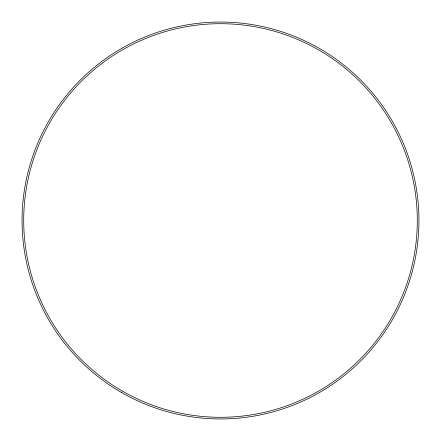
<?xml version="1.0" encoding="UTF-8"?>
<svg xmlns="http://www.w3.org/2000/svg" width="441" height="441" viewBox="0 0 441 441"><rect width="100%" height="100%" fill="white"/><g stroke="black" fill="none" stroke-linecap="round" stroke-linejoin="round"><path stroke-width="0.66" d="M121.275 392.363A198.45 198.45 0 0 0 418.95 220.5A198.45 198.45 0 0 0 121.275 48.637A198.45 198.45 0 0 0 121.275 392.363M122.102 390.93A196.796 196.796 0 0 0 417.296 220.5A196.796 196.796 0 0 0 122.102 50.07A196.796 196.796 0 0 0 122.102 390.93"/></g></svg>
